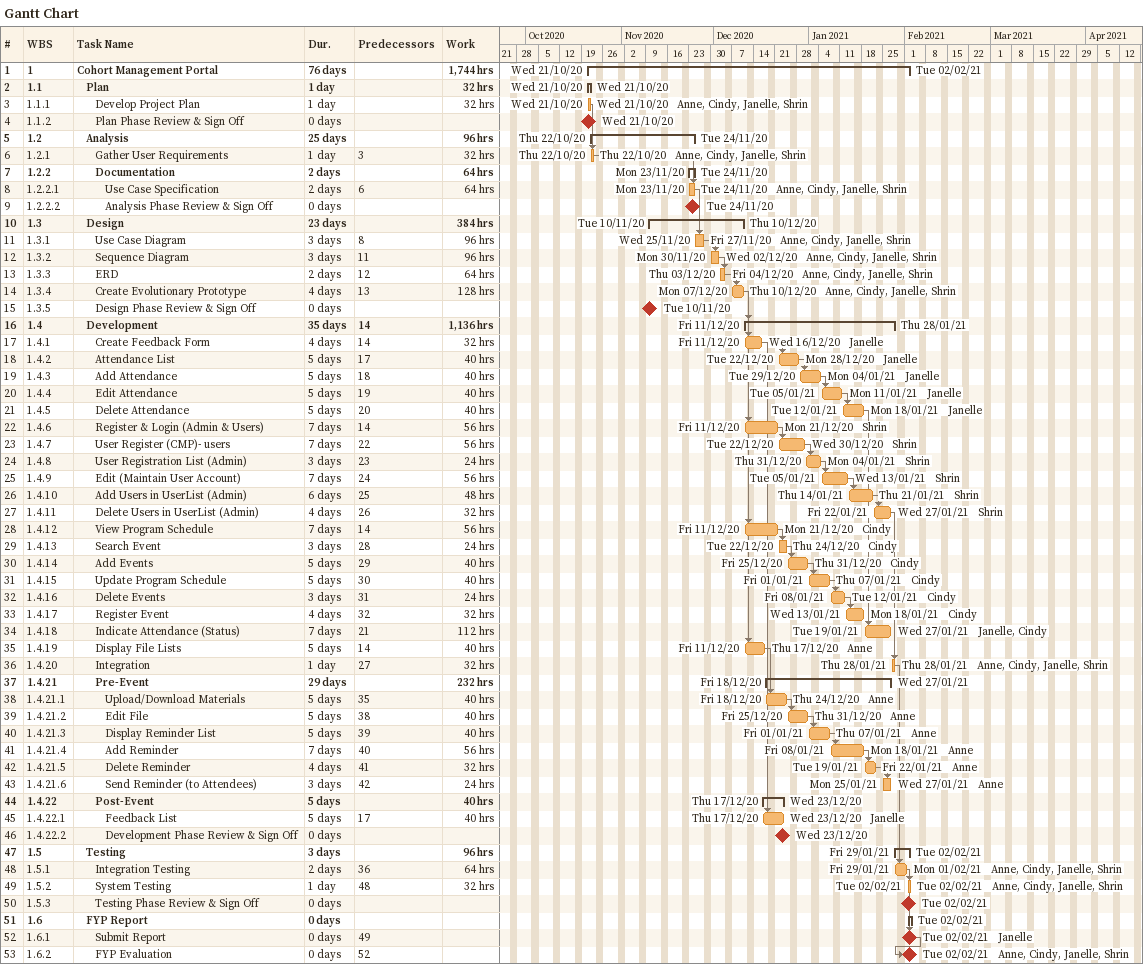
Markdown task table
Gantt Chart

| ID | WBS | Task | Duration | Start | Finish | Predecessors | Resources | Work (h) |
|---|---|---|---|---|---|---|---|---|
| 1 | 1 | **Cohort Management Portal** | 76d | 2020-10-21 | 2021-02-02 |  |  | 1744 |
| 2 | 1.1 | **Plan** | 1d | 2020-10-21 | 2020-10-21 |  |  | 32 |
| 3 | 1.1.1 | Develop Project Plan | 1d | 2020-10-21 | 2020-10-21 |  | Anne, Cindy, Janelle, Shrin | 32 |
| 4 | 1.1.2 | Plan Phase Review & Sign Off | 0d | 2020-10-21 | 2020-10-21 |  |  |  |
| 5 | 1.2 | **Analysis** | 25d | 2020-10-22 | 2020-11-24 |  |  | 96 |
| 6 | 1.2.1 | Gather User Requirements | 1d | 2020-10-22 | 2020-10-22 | 3 | Anne, Cindy, Janelle, Shrin | 32 |
| 7 | 1.2.2 | **Documentation** | 2d | 2020-11-23 | 2020-11-24 |  |  | 64 |
| 8 | 1.2.2.1 | Use Case Specification | 2d | 2020-11-23 | 2020-11-24 | 6 | Anne, Cindy, Janelle, Shrin | 64 |
| 9 | 1.2.2.2 | Analysis Phase Review & Sign Off | 0d | 2020-11-24 | 2020-11-24 |  |  |  |
| 10 | 1.3 | **Design** | 23d | 2020-11-10 | 2020-12-10 |  |  | 384 |
| 11 | 1.3.1 | Use Case Diagram | 3d | 2020-11-25 | 2020-11-27 | 8 | Anne, Cindy, Janelle, Shrin | 96 |
| 12 | 1.3.2 | Sequence Diagram | 3d | 2020-11-30 | 2020-12-02 | 11 | Anne, Cindy, Janelle, Shrin | 96 |
| 13 | 1.3.3 | ERD | 2d | 2020-12-03 | 2020-12-04 | 12 | Anne, Cindy, Janelle, Shrin | 64 |
| 14 | 1.3.4 | Create Evolutionary Prototype | 4d | 2020-12-07 | 2020-12-10 | 13 | Anne, Cindy, Janelle, Shrin | 128 |
| 15 | 1.3.5 | Design Phase Review & Sign Off | 0d | 2020-11-10 | 2020-11-10 |  |  |  |
| 16 | 1.4 | **Development** | 35d | 2020-12-11 | 2021-01-28 | 14 |  | 1136 |
| 17 | 1.4.1 | Create Feedback Form | 4d | 2020-12-11 | 2020-12-16 | 14 | Janelle | 32 |
| 18 | 1.4.2 | Attendance List | 5d | 2020-12-22 | 2020-12-28 | 17 | Janelle | 40 |
| 19 | 1.4.3 | Add Attendance | 5d | 2020-12-29 | 2021-01-04 | 18 | Janelle | 40 |
| 20 | 1.4.4 | Edit Attendance | 5d | 2021-01-05 | 2021-01-11 | 19 | Janelle | 40 |
| 21 | 1.4.5 | Delete Attendance | 5d | 2021-01-12 | 2021-01-18 | 20 | Janelle | 40 |
| 22 | 1.4.6 | Register & Login (Admin & Users) | 7d | 2020-12-11 | 2020-12-21 | 14 | Shrin | 56 |
| 23 | 1.4.7 | User Register (CMP)- users | 7d | 2020-12-22 | 2020-12-30 | 22 | Shrin | 56 |
| 24 | 1.4.8 | User Registration List (Admin) | 3d | 2020-12-31 | 2021-01-04 | 23 | Shrin | 24 |
| 25 | 1.4.9 | Edit (Maintain User Account) | 7d | 2021-01-05 | 2021-01-13 | 24 | Shrin | 56 |
| 26 | 1.4.10 | Add Users in UserList (Admin) | 6d | 2021-01-14 | 2021-01-21 | 25 | Shrin | 48 |
| 27 | 1.4.11 | Delete Users in UserList (Admin) | 4d | 2021-01-22 | 2021-01-27 | 26 | Shrin | 32 |
| 28 | 1.4.12 | View Program Schedule | 7d | 2020-12-11 | 2020-12-21 | 14 | Cindy | 56 |
| 29 | 1.4.13 | Search Event | 3d | 2020-12-22 | 2020-12-24 | 28 | Cindy | 24 |
| 30 | 1.4.14 | Add Events | 5d | 2020-12-25 | 2020-12-31 | 29 | Cindy | 40 |
| 31 | 1.4.15 | Update Program Schedule | 5d | 2021-01-01 | 2021-01-07 | 30 | Cindy | 40 |
| 32 | 1.4.16 | Delete Events | 3d | 2021-01-08 | 2021-01-12 | 31 | Cindy | 24 |
| 33 | 1.4.17 | Register Event | 4d | 2021-01-13 | 2021-01-18 | 32 | Cindy | 32 |
| 34 | 1.4.18 | Indicate Attendance (Status) | 7d | 2021-01-19 | 2021-01-27 | 21 | Janelle, Cindy | 112 |
| 35 | 1.4.19 | Display File Lists | 5d | 2020-12-11 | 2020-12-17 | 14 | Anne | 40 |
| 36 | 1.4.20 | Integration | 1d | 2021-01-28 | 2021-01-28 | 27 | Anne, Cindy, Janelle, Shrin | 32 |
| 37 | 1.4.21 | **Pre-Event** | 29d | 2020-12-18 | 2021-01-27 |  |  | 232 |
| 38 | 1.4.21.1 | Upload/Download Materials | 5d | 2020-12-18 | 2020-12-24 | 35 | Anne | 40 |
| 39 | 1.4.21.2 | Edit File | 5d | 2020-12-25 | 2020-12-31 | 38 | Anne | 40 |
| 40 | 1.4.21.3 | Display Reminder List | 5d | 2021-01-01 | 2021-01-07 | 39 | Anne | 40 |
| 41 | 1.4.21.4 | Add Reminder | 7d | 2021-01-08 | 2021-01-18 | 40 | Anne | 56 |
| 42 | 1.4.21.5 | Delete Reminder | 4d | 2021-01-19 | 2021-01-22 | 41 | Anne | 32 |
| 43 | 1.4.21.6 | Send Reminder (to Attendees) | 3d | 2021-01-25 | 2021-01-27 | 42 | Anne | 24 |
| 44 | 1.4.22 | **Post-Event** | 5d | 2020-12-17 | 2020-12-23 |  |  | 40 |
| 45 | 1.4.22.1 | Feedback List | 5d | 2020-12-17 | 2020-12-23 | 17 | Janelle | 40 |
| 46 | 1.4.22.2 | Development Phase Review & Sign Off | 0d | 2020-12-23 | 2020-12-23 |  |  |  |
| 47 | 1.5 | **Testing** | 3d | 2021-01-29 | 2021-02-02 |  |  | 96 |
| 48 | 1.5.1 | Integration Testing | 2d | 2021-01-29 | 2021-02-01 | 36 | Anne, Cindy, Janelle, Shrin | 64 |
| 49 | 1.5.2 | System Testing | 1d | 2021-02-02 | 2021-02-02 | 48 | Anne, Cindy, Janelle, Shrin | 32 |
| 50 | 1.5.3 | Testing Phase Review & Sign Off | 0d | 2021-02-02 | 2021-02-02 |  |  |  |
| 51 | 1.6 | **FYP Report** | 0d | 2021-02-02 | 2021-02-02 |  |  |  |
| 52 | 1.6.1 | Submit Report | 0d | 2021-02-02 | 2021-02-02 | 49 | Janelle |  |
| 53 | 1.6.2 | FYP Evaluation | 0d | 2021-02-02 | 2021-02-02 | 52 | Anne, Cindy, Janelle, Shrin |  |
